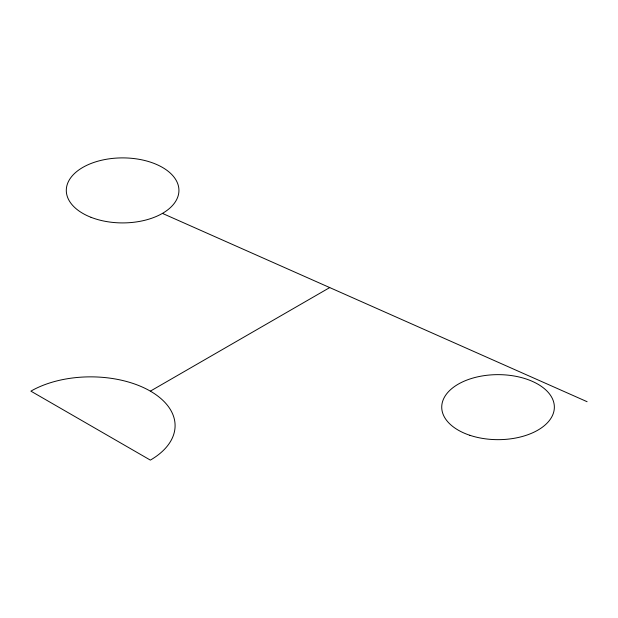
<?xml version="1.0" encoding="UTF-8"?>
<svg xmlns="http://www.w3.org/2000/svg" width="618" height="618" viewBox="0 0 618 618"><rect width="100%" height="100%" fill="white"/><g stroke="black" fill="none" stroke-linecap="round" stroke-linejoin="round"><path stroke-width="0.93" d="M150.352 391.14A84.465 48.768 0 0 1 150.352 460.109L30.9 391.14A84.465 48.768 0 0 1 150.352 391.14L329.726 287.579M162.441 213.395L587.1 401.708M469.889 435.304A56.308 32.507 0 0 0 554.354 407.154A56.308 32.507 0 0 0 469.889 378.996A56.308 32.507 0 0 0 469.889 435.304M91.062 217.327A56.308 32.507 0 0 0 178.787 192.723A56.308 32.507 0 0 0 98.015 161.159A56.308 32.507 0 0 0 91.062 217.327"/></g></svg>
